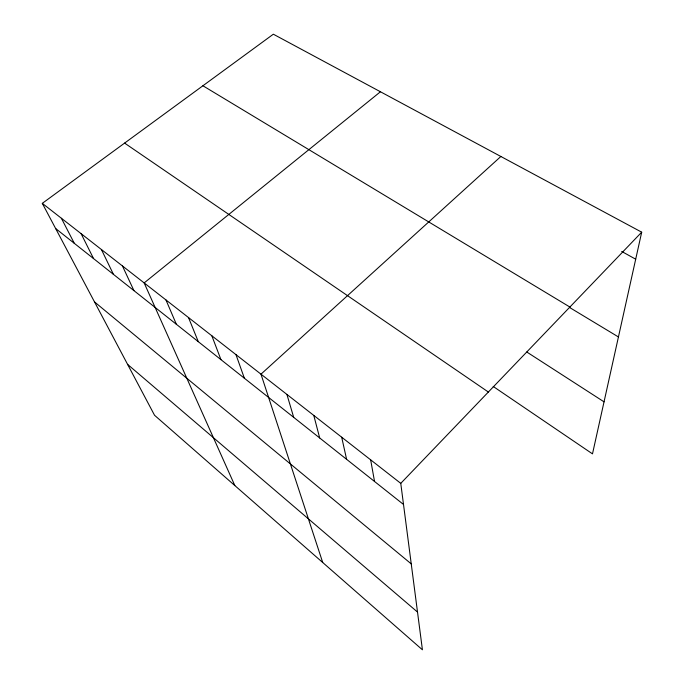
<?xml version="1.0" encoding="UTF-8"?>
<svg xmlns="http://www.w3.org/2000/svg" width="684" height="684" viewBox="0 0 684 684"><rect width="100%" height="100%" fill="white"/><g stroke="black" fill="none" stroke-linecap="round" stroke-linejoin="round"><path stroke-width="1.03" d="M42.305 203.353L400.764 483.357L422.421 649.8L154.541 415.265L42.305 203.353L273.344 34.2L641.695 232.175L592.489 453.868L493.215 386.46M400.764 483.357L641.695 232.175M500.868 156.482L260.98 374.174L322.72 562.513M380.441 91.759L144.162 282.919L234.834 485.563M621.705 251.447L635.701 259.202M202.917 85.765L569.883 307.039M569.524 307.449L618.439 336.956M526.774 352.003L604.04 401.841M124.599 143.101L488.367 392.035M55.618 228.499L403.509 504.459M94.495 301.892L411.238 563.881M127.575 364.358L417.505 612.06M61.38 218.256L74.3 243.316M81.08 233.637L93.563 258.595M101.42 249.532L113.433 274.361M122.436 265.948L133.944 290.632M165.964 299.951L176.361 324.276M188.51 317.556L198.292 341.667M211.835 335.776L220.949 359.647M235.971 354.637L244.376 378.226M286.904 394.42L293.701 417.351M313.785 415.419L319.684 437.965M341.684 437.204L346.608 459.323M370.651 459.836L374.533 481.476"/></g></svg>
